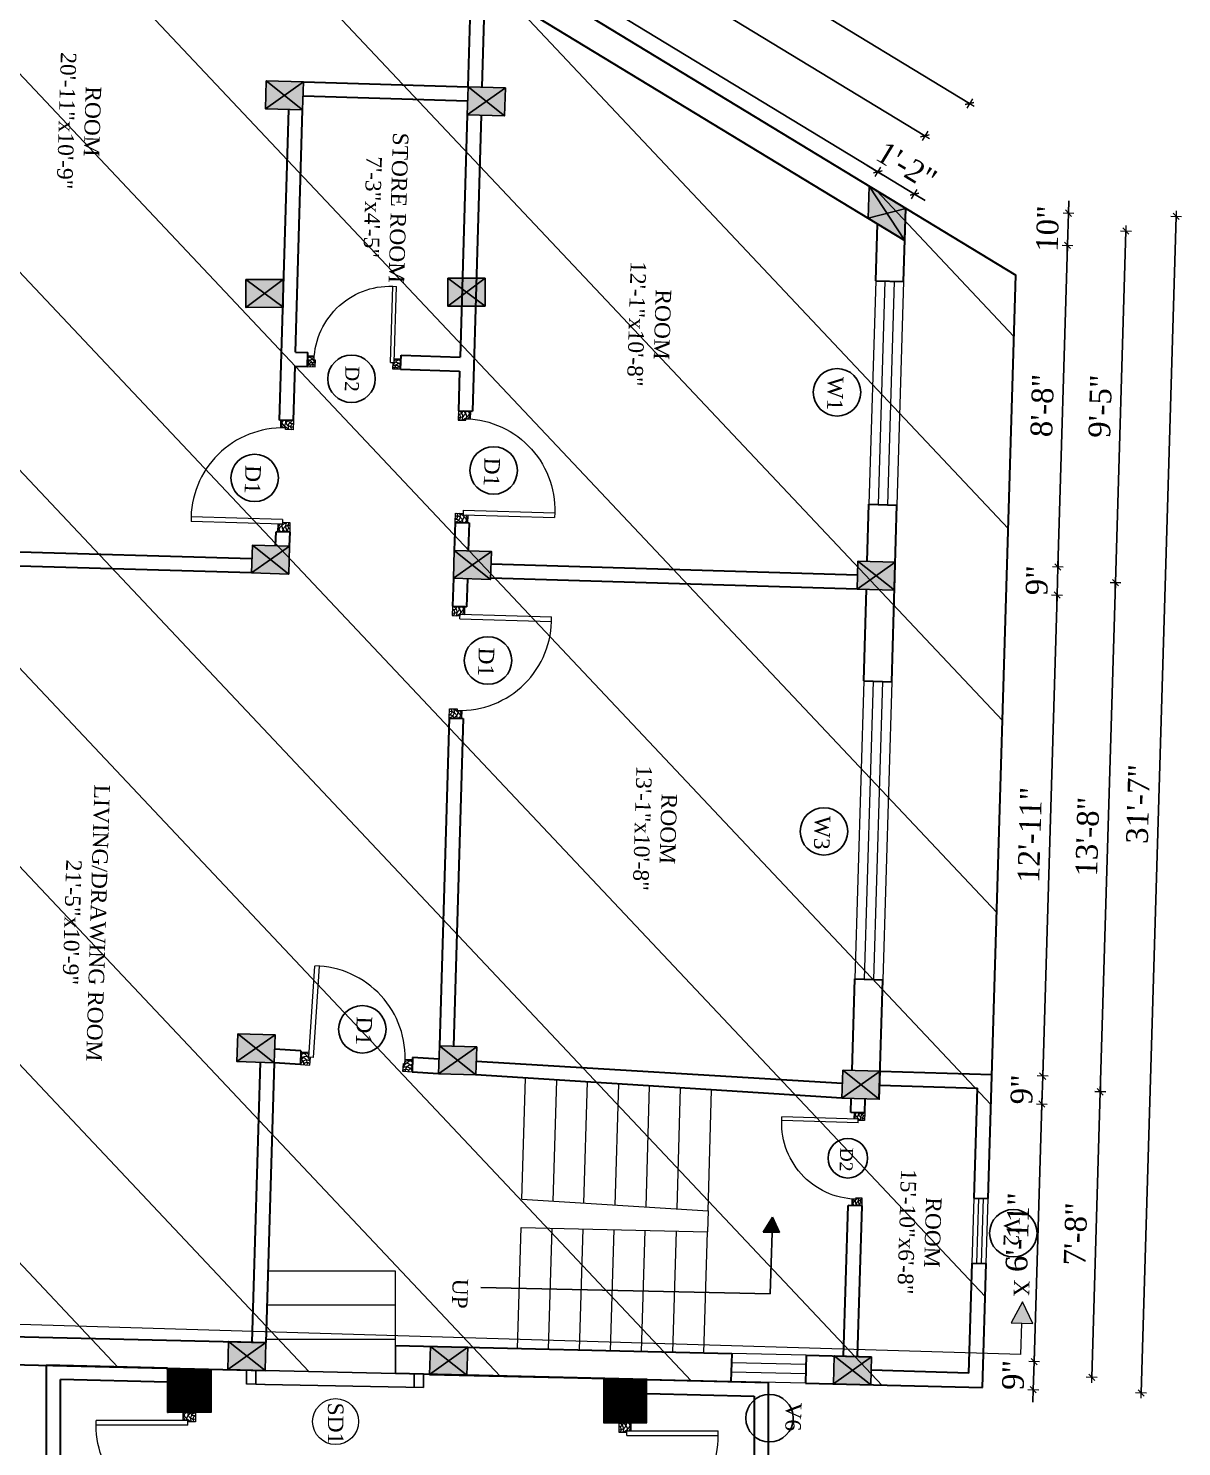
# Model space of a CAD drawing. Header units: inches. Extents: x 4069 to 291496, y -47643 to 12535.
# Drawn here: x 135835.9 to 136207.1, y -22021.1 to -21564.4 of the extents above; entities that cross this region are included whole.
import ezdxf

# ---------------------------------------------------------------- set-up
doc = ezdxf.new("R2010")
doc.units = ezdxf.units.IN
doc.header["$LTSCALE"] = 5
doc.header["$MEASUREMENT"] = 0
for name, color, linetype, lineweight in [('A-WALL', 7, 'Continuous', 9), ('Dimension', 7, 'Continuous', 18), ('DOOR', 62, 'Continuous', 0), ('Dw', 2, 'Continuous', 18), ('tefriş', 30, 'Continuous', 9)]:
    doc.layers.add(name, color=color, linetype=linetype, lineweight=lineweight)
doc.layers.add('dim line', color=7, linetype='Continuous', lineweight=15, true_color=0xfab2b2)
doc.layers.add('TEXT', color=6, linetype='Continuous')
doc.layers.add('WALL', color=7, linetype='Continuous')
doc.styles.add('ordinary', font='times.ttf')
doc.dimstyles.new('Copy of 96', dxfattribs={"dimtxt": 7, "dimasz": 4, "dimexe": 0.5, "dimexo": 0.5, "dimgap": 3, "dimtad": 1, "dimdec": 1, "dimzin": 11, "dimdsep": 46, "dimlunit": 4, "dimtxsty": 'ordinary', "dimblk": 'OBLIQUE', "dimcen": 0.09, "dimse1": 1, "dimse2": 1, "dimclrt": 6, "dimazin": 0, "dimtfac": 1, "dimtdec": 1, "dimtix": 1, "dimtmove": 2, "dimatfit": 3, "dimldrblk": 'leader', "dimfxl": 0.5, "dimfxlon": 1, "dimtolj": 1, "dimtzin": 0, "dimarcsym": 0})

# ---------------------------------------------------------------- blocks, each defined once
blk = doc.blocks.new('C1a')
at = {"color": 1, "ltscale": 5}
for p, q in [((18657.75, 4625.76), (18648.75, 4625.76)), ((18648.75, 4625.76), (18648.82, 4613.76)), ((18657.82, 4613.76), (18657.75, 4625.76)), ((18648.82, 4613.76), (18657.82, 4613.76))]:
    blk.add_line(p, q, dxfattribs=at)
blk = doc.blocks.new('c2a')
at = {"color": 1, "ltscale": 5}
for p, q in [((18091.63, 4625.76), (18084.82, 4613.76)), ((18101.98, 4625.76), (18091.63, 4625.76)), ((18095.17, 4613.76), (18101.98, 4625.76)), ((18084.82, 4613.76), (18095.17, 4613.76))]:
    blk.add_line(p, q, dxfattribs=at)
blk = doc.blocks.new('A$C27B36B59')
at = {"layer": 'DOOR'}
for p, q in [((0, 4), (0, 0)), ((2.5, 4), (0, 4)), ((0, 0), (3, 0)), ((2.5, 2.5), (2.5, 4)), ((3, 2.5), (2.5, 2.5)), ((3, 0), (3, 2.5))]:
    blk.add_line(p, q, dxfattribs=at)
for centre, radius, start, end in [((-1.4, -0.54), 4.75, 22.1411, 72.838), ((1.34, 2.09), 1.64, 45.138, 144.8948), ((2.21, 0.3), 2.49, 83.3149, 152.658), ((0.13, 0.37), 2.05, 349.4875, 93.6805), ((1.96, -0.47), 2.01, 58.7447, 166.495), ((-0.06, 0.32), 1.13, 343.542, 86.947), ((2.08, -0.4), 1.17, 38.2816, 160.1519)]:
    blk.add_arc(centre, radius, start, end, dxfattribs=at)
blk = doc.blocks.new('D2')
at = {"layer": 'DOOR'}
for p, q in [((74473.95, 24047.59), (74473.95, 24018.09)), ((74473.95, 24047.59), (74475.45, 24047.59)), ((74475.45, 24047.59), (74475.45, 24018.13))]:
    blk.add_line(p, q, dxfattribs=at)
blk.add_arc((74473.95, 24047.59), 29.5, 180, 272.9146, dxfattribs=at)
at = {"layer": 'DOOR', "xscale": -1, "rotation": 180}
blk.add_blockref('A$C27B36B59', (74441.95, 24050.09), dxfattribs=at)
at = {"layer": 'DOOR', "rotation": 180}
blk.add_blockref('A$C27B36B59', (74477.95, 24050.09), dxfattribs=at)
blk = doc.blocks.new('x-x')
at = {"ltscale": 5}
for points in [[(11364.03, -701.52), (11364.03, -694.51), (11357.15, -698.09)], [(11364.03, -1135.52), (11364.03, -1128.51), (11357.15, -1132.09)]]:
    blk.add_hatch(color=256, dxfattribs=at).paths.add_polyline_path(points)
for p, q in [((11364.03, -694.51), (11357.15, -698.09)), ((11357.15, -698.09), (11364.03, -701.52)), ((11364.03, -701.52), (11364.03, -694.51)), ((11374.13, -698.09), (11364.03, -698.09)), ((11374.13, -698.09), (11374.13, -1132.09)), ((11364.03, -1128.51), (11357.15, -1132.09)), ((11357.15, -1132.09), (11364.03, -1135.52)), ((11364.03, -1135.52), (11364.03, -1128.51)), ((11374.13, -1132.09), (11364.03, -1132.09))]:
    blk.add_line(p, q, dxfattribs=at)
at = {"layer": 'A-WALL', "color": 1, "ltscale": 5}
blk.add_line((11374.13, -1120.09), (11374.13, -1132.09), dxfattribs=at)
at = {"layer": 'TEXT', "style": 'ordinary'}
for p in [(11350.08, -700.97), (11350.08, -1134.1)]:
    blk.add_text('X', height=5, dxfattribs=at).set_placement(p)
blk = doc.blocks.new('oblique')
at = {"color": 0, "lineweight": -2}
blk.add_line((0.25, 0.25), (-0.25, -0.25), dxfattribs=at)
at = {"layer": 'dim line', "lineweight": 9}
for p, q in [((-0.4375, 0), (0.4375, 0)), ((0, 0.4375), (0, -0.4375))]:
    blk.add_line(p, q, dxfattribs=at)
blk = doc.blocks.new('*D3788')
at = {"layer": 'A-WALL', "color": 0, "lineweight": -2, "ltscale": 50, "transparency": 16777216}
blk.add_line((135929.46, -21501.32), (136109.27, -21610.65), dxfattribs=at)
at = {"layer": 'Defpoints', "color": 0, "ltscale": 50, "transparency": 16777216}
for p in [(135926.68, -21505.89), (136109.27, -21610.65), (136106.5, -21615.21)]:
    blk.add_point(p, dxfattribs=at)
at = {"layer": 'A-WALL', "color": 0, "lineweight": -2, "ltscale": 50, "transparency": 16777216, "xscale": 4, "yscale": 4, "zscale": 4}
for p, rotation in [((135929.46, -21501.32), 148.7014709238489), ((136109.27, -21610.65), 328.7014709238489)]:
    blk.add_blockref('oblique', p, dxfattribs=dict(at, rotation=rotation))
at = {"layer": 'A-WALL', "color": 6, "ltscale": 50, "transparency": 16777216, "insert": (136022.78, -21550.37), "char_height": 7, "attachment_point": 5, "rotation": 328.7015, "style": 'ordinary'}
blk.add_mtext('\\A1;17\'-6"', dxfattribs=at)
blk = doc.blocks.new('_OBLIQUE')
at = {"color": 0, "linetype": 'ByBlock'}
blk.add_line((-0.5, -0.5), (0.5, 0.5), dxfattribs=at)
blk = doc.blocks.new('leader')
at = {"layer": 'Dimension'}
for p, q in [((0, -4.33), (0, 4.33)), ((-4.42, 0), (4.42, 0))]:
    blk.add_line(p, q, dxfattribs=at)
blk = doc.blocks.new('*D3789')
at = {"layer": 'A-WALL', "color": 0, "lineweight": -2, "ltscale": 50, "transparency": 16777216}
for p, q in [((136109.27, -21610.65), (136105.86, -21608.57)), ((136109.27, -21610.65), (136121.06, -21617.82)), ((136121.06, -21617.82), (136124.48, -21619.89))]:
    blk.add_line(p, q, dxfattribs=at)
at = {"layer": 'Defpoints', "color": 0, "ltscale": 50, "transparency": 16777216}
for p in [(136106.5, -21615.21), (136121.06, -21617.82), (136118.29, -21622.38)]:
    blk.add_point(p, dxfattribs=at)
at = {"layer": 'A-WALL', "color": 0, "lineweight": -2, "ltscale": 50, "transparency": 16777216, "xscale": 4, "yscale": 4, "zscale": 4}
for p, rotation in [((136109.27, -21610.65), 328.7014709238489), ((136121.06, -21617.82), 148.7014709238489)]:
    blk.add_blockref('oblique', p, dxfattribs=dict(at, rotation=rotation))
at = {"layer": 'A-WALL', "color": 6, "ltscale": 50, "transparency": 16777216, "insert": (136118.55, -21608.68), "char_height": 7, "attachment_point": 5, "rotation": 328.7015, "style": 'ordinary'}
blk.add_mtext('\\A1;1\'-2"', dxfattribs=at)
blk = doc.blocks.new('*D3790')
at = {"layer": 'A-WALL', "color": 0, "lineweight": -2, "ltscale": 50, "transparency": 16777216}
blk.add_line((136124.42, -21599.01), (135932.81, -21482.52), dxfattribs=at)
at = {"layer": 'Defpoints', "color": 0, "ltscale": 50, "transparency": 16777216}
for p in [(135932.81, -21482.52), (135920.78, -21502.3), (136112.39, -21618.8)]:
    blk.add_point(p, dxfattribs=at)
at = {"layer": 'A-WALL', "color": 0, "lineweight": -2, "ltscale": 50, "transparency": 16777216, "xscale": 4, "yscale": 4, "zscale": 4}
for p, rotation in [((135932.81, -21482.52), 148.7014709222173), ((136124.42, -21599.01), 328.7014709222173)]:
    blk.add_blockref('oblique', p, dxfattribs=dict(at, rotation=rotation))
at = {"layer": 'A-WALL', "color": 6, "ltscale": 50, "transparency": 16777216, "insert": (136032.02, -21535.16), "char_height": 7, "attachment_point": 5, "rotation": 328.7015, "style": 'ordinary'}
blk.add_mtext('\\A1;18\'-8"', dxfattribs=at)
blk = doc.blocks.new('*D3792')
at = {"layer": 'A-WALL', "color": 0, "lineweight": -2, "ltscale": 50, "transparency": 16777216}
blk.add_line((135806.7, -21386.68), (136138.82, -21588.6), dxfattribs=at)
at = {"layer": 'Defpoints', "color": 0, "ltscale": 50, "transparency": 16777216}
for p in [(135786.17, -21420.46), (136138.82, -21588.6), (136118.29, -21622.38)]:
    blk.add_point(p, dxfattribs=at)
at = {"layer": 'A-WALL', "color": 0, "lineweight": -2, "ltscale": 50, "transparency": 16777216, "xscale": 4, "yscale": 4, "zscale": 4}
for p, rotation in [((135806.7, -21386.68), 148.7014709222228), ((136138.82, -21588.6), 328.7014709222228)]:
    blk.add_blockref('oblique', p, dxfattribs=dict(at, rotation=rotation))
at = {"layer": 'A-WALL', "color": 6, "ltscale": 50, "transparency": 16777216, "insert": (135976.17, -21482.04), "char_height": 7, "attachment_point": 5, "rotation": 328.7015, "style": 'ordinary'}
blk.add_mtext('\\A1;32\'-5"', dxfattribs=at)
blk = doc.blocks.new('*D3793')
at = {"layer": 'A-WALL', "color": 0, "lineweight": -2, "ltscale": 50, "transparency": 16777216}
for p, q in [((136170.64, -21623.94), (136170.76, -21619.94)), ((136170.64, -21623.94), (136170.33, -21634.29)), ((136170.33, -21634.29), (136170.21, -21638.29))]:
    blk.add_line(p, q, dxfattribs=at)
at = {"layer": 'Defpoints', "color": 0, "ltscale": 50, "transparency": 16777216}
for p in [(136118.29, -21622.38), (136117.98, -21632.73), (136170.33, -21634.29)]:
    blk.add_point(p, dxfattribs=at)
at = {"layer": 'A-WALL', "color": 0, "lineweight": -2, "ltscale": 50, "transparency": 16777216, "xscale": 4, "yscale": 4, "zscale": 4}
for p, rotation in [((136170.64, -21623.94), 268.2899854278434), ((136170.33, -21634.29), 88.2899854278434)]:
    blk.add_blockref('oblique', p, dxfattribs=dict(at, rotation=rotation))
at = {"layer": 'A-WALL', "color": 6, "ltscale": 50, "transparency": 16777216, "insert": (136163.93, -21628.92), "char_height": 7, "attachment_point": 5, "rotation": 88.29, "style": 'ordinary'}
blk.add_mtext('\\A1;10"', dxfattribs=at)
blk = doc.blocks.new('*D3794')
at = {"layer": 'A-WALL', "color": 0, "lineweight": -2, "ltscale": 50, "transparency": 16777216}
blk.add_line((136170.33, -21634.29), (136167.24, -21737.89), dxfattribs=at)
at = {"layer": 'Defpoints', "color": 0, "ltscale": 50, "transparency": 16777216}
for p in [(136117.98, -21632.73), (136114.89, -21736.33), (136167.24, -21737.89)]:
    blk.add_point(p, dxfattribs=at)
at = {"layer": 'A-WALL', "color": 0, "lineweight": -2, "ltscale": 50, "transparency": 16777216, "xscale": 4, "yscale": 4, "zscale": 4}
for p, rotation in [((136170.33, -21634.29), 88.28998542889805), ((136167.24, -21737.89), 268.289985428898)]:
    blk.add_blockref('oblique', p, dxfattribs=dict(at, rotation=rotation))
at = {"layer": 'A-WALL', "color": 6, "ltscale": 50, "transparency": 16777216, "insert": (136162.23, -21685.89), "char_height": 7, "attachment_point": 5, "rotation": 88.29, "style": 'ordinary'}
blk.add_mtext('\\A1;8\'-8"', dxfattribs=at)
blk = doc.blocks.new('*D3795')
at = {"layer": 'A-WALL', "color": 0, "lineweight": -2, "ltscale": 50, "transparency": 16777216}
for p, q in [((136167.24, -21737.89), (136167.36, -21733.89)), ((136167.24, -21737.89), (136166.97, -21746.89)), ((136166.97, -21746.89), (136166.85, -21750.89))]:
    blk.add_line(p, q, dxfattribs=at)
at = {"layer": 'Defpoints', "color": 0, "ltscale": 50, "transparency": 16777216}
for p in [(136114.89, -21736.33), (136114.62, -21745.33), (136166.97, -21746.89)]:
    blk.add_point(p, dxfattribs=at)
at = {"layer": 'A-WALL', "color": 0, "lineweight": -2, "ltscale": 50, "transparency": 16777216, "xscale": 4, "yscale": 4, "zscale": 4}
for p, rotation in [((136167.24, -21737.89), 268.289985428898), ((136166.97, -21746.89), 88.28998542889802)]:
    blk.add_blockref('oblique', p, dxfattribs=dict(at, rotation=rotation))
at = {"layer": 'A-WALL', "color": 6, "ltscale": 50, "transparency": 16777216, "insert": (136160.53, -21742.19), "char_height": 7, "attachment_point": 5, "rotation": 88.29, "style": 'ordinary'}
blk.add_mtext('\\A1;9"', dxfattribs=at)
blk = doc.blocks.new('*D3796')
at = {"layer": 'A-WALL', "color": 0, "lineweight": -2, "ltscale": 50, "transparency": 16777216}
blk.add_line((136166.97, -21746.89), (136162.34, -21901.82), dxfattribs=at)
at = {"layer": 'Defpoints', "color": 0, "ltscale": 50, "transparency": 16777216}
for p in [(136114.62, -21745.33), (136109.99, -21900.26), (136162.34, -21901.82)]:
    blk.add_point(p, dxfattribs=at)
at = {"layer": 'A-WALL', "color": 0, "lineweight": -2, "ltscale": 50, "transparency": 16777216, "xscale": 4, "yscale": 4, "zscale": 4}
for p, rotation in [((136166.97, -21746.89), 88.28998542889805), ((136162.34, -21901.82), 268.289985428898)]:
    blk.add_blockref('oblique', p, dxfattribs=dict(at, rotation=rotation))
at = {"layer": 'A-WALL', "color": 6, "ltscale": 50, "transparency": 16777216, "insert": (136158.16, -21824.16), "char_height": 7, "attachment_point": 5, "rotation": 88.29, "style": 'ordinary'}
blk.add_mtext('\\A1;12\'-11"', dxfattribs=at)
blk = doc.blocks.new('*D3797')
at = {"layer": 'A-WALL', "color": 0, "lineweight": -2, "ltscale": 50, "transparency": 16777216}
for p, q in [((136162.34, -21901.82), (136162.46, -21897.82)), ((136162.34, -21901.82), (136162.07, -21910.81)), ((136162.07, -21910.81), (136161.95, -21914.81))]:
    blk.add_line(p, q, dxfattribs=at)
at = {"layer": 'Defpoints', "color": 0, "ltscale": 50, "transparency": 16777216}
for p in [(136109.99, -21900.26), (136109.72, -21909.25), (136162.07, -21910.81)]:
    blk.add_point(p, dxfattribs=at)
at = {"layer": 'A-WALL', "color": 0, "lineweight": -2, "ltscale": 50, "transparency": 16777216, "xscale": 4, "yscale": 4, "zscale": 4}
for p, rotation in [((136162.34, -21901.82), 268.289985428898), ((136162.07, -21910.81), 88.28998542889802)]:
    blk.add_blockref('oblique', p, dxfattribs=dict(at, rotation=rotation))
at = {"layer": 'A-WALL', "color": 6, "ltscale": 50, "transparency": 16777216, "insert": (136155.64, -21906.12), "char_height": 7, "attachment_point": 5, "rotation": 88.29, "style": 'ordinary'}
blk.add_mtext('\\A1;9"', dxfattribs=at)
blk = doc.blocks.new('*D3798')
at = {"layer": 'A-WALL', "color": 0, "lineweight": -2, "ltscale": 50, "transparency": 16777216}
blk.add_line((136162.07, -21910.81), (136159.6, -21993.78), dxfattribs=at)
at = {"layer": 'Defpoints', "color": 0, "ltscale": 50, "transparency": 16777216}
for p in [(136109.72, -21909.25), (136107.25, -21992.22), (136159.6, -21993.78)]:
    blk.add_point(p, dxfattribs=at)
at = {"layer": 'A-WALL', "color": 0, "lineweight": -2, "ltscale": 50, "transparency": 16777216, "xscale": 4, "yscale": 4, "zscale": 4}
for p, rotation in [((136162.07, -21910.81), 88.28998542889805), ((136159.6, -21993.78), 268.289985428898)]:
    blk.add_blockref('oblique', p, dxfattribs=dict(at, rotation=rotation))
at = {"layer": 'A-WALL', "color": 6, "ltscale": 50, "transparency": 16777216, "insert": (136154.28, -21952.1), "char_height": 7, "attachment_point": 5, "rotation": 88.29, "style": 'ordinary'}
blk.add_mtext('\\A1;6\'-11"', dxfattribs=at)
blk = doc.blocks.new('*D3799')
at = {"layer": 'A-WALL', "color": 0, "lineweight": -2, "ltscale": 50, "transparency": 16777216}
for p, q in [((136159.6, -21993.78), (136159.72, -21989.78)), ((136159.6, -21993.78), (136159.33, -22002.77)), ((136159.33, -22002.77), (136159.21, -22006.77))]:
    blk.add_line(p, q, dxfattribs=at)
at = {"layer": 'Defpoints', "color": 0, "ltscale": 50, "transparency": 16777216}
for p in [(136107.25, -21992.22), (136106.98, -22001.21), (136159.33, -22002.77)]:
    blk.add_point(p, dxfattribs=at)
at = {"layer": 'A-WALL', "color": 0, "lineweight": -2, "ltscale": 50, "transparency": 16777216, "xscale": 4, "yscale": 4, "zscale": 4}
for p, rotation in [((136159.6, -21993.78), 268.289985428898), ((136159.33, -22002.77), 88.28998542889802)]:
    blk.add_blockref('oblique', p, dxfattribs=dict(at, rotation=rotation))
at = {"layer": 'A-WALL', "color": 6, "ltscale": 50, "transparency": 16777216, "insert": (136152.9, -21998.08), "char_height": 7, "attachment_point": 5, "rotation": 88.29, "style": 'ordinary'}
blk.add_mtext('\\A1;9"', dxfattribs=at)
blk = doc.blocks.new('*D3800')
at = {"layer": 'A-WALL', "color": 0, "lineweight": -2, "ltscale": 50, "transparency": 16777216}
blk.add_line((136178.13, -21998.83), (136180.88, -21906.87), dxfattribs=at)
at = {"layer": 'Defpoints', "color": 0, "ltscale": 50, "transparency": 16777216}
for p in [(136109.86, -21904.75), (136180.88, -21906.87), (136107.11, -21996.71)]:
    blk.add_point(p, dxfattribs=at)
at = {"layer": 'A-WALL', "color": 0, "lineweight": -2, "ltscale": 50, "transparency": 16777216, "xscale": 4, "yscale": 4, "zscale": 4}
for p, rotation in [((136180.88, -21906.87), 88.28998542795541), ((136178.13, -21998.83), 268.2899854279554)]:
    blk.add_blockref('oblique', p, dxfattribs=dict(at, rotation=rotation))
at = {"layer": 'A-WALL', "color": 6, "ltscale": 50, "transparency": 16777216, "insert": (136172.94, -21952.66), "char_height": 7, "attachment_point": 5, "rotation": 88.29, "style": 'ordinary'}
blk.add_mtext('\\A1;7\'-8"', dxfattribs=at)
blk = doc.blocks.new('*D3801')
at = {"layer": 'A-WALL', "color": 0, "lineweight": -2, "ltscale": 50, "transparency": 16777216}
blk.add_line((136180.88, -21906.87), (136185.77, -21742.95), dxfattribs=at)
at = {"layer": 'Defpoints', "color": 0, "ltscale": 50, "transparency": 16777216}
for p in [(136114.75, -21740.83), (136185.77, -21742.95), (136109.86, -21904.75)]:
    blk.add_point(p, dxfattribs=at)
at = {"layer": 'A-WALL', "color": 0, "lineweight": -2, "ltscale": 50, "transparency": 16777216, "xscale": 4, "yscale": 4, "zscale": 4}
for p, rotation in [((136185.77, -21742.95), 88.28998542889788), ((136180.88, -21906.87), 268.2899854288979)]:
    blk.add_blockref('oblique', p, dxfattribs=dict(at, rotation=rotation))
at = {"layer": 'A-WALL', "color": 6, "ltscale": 50, "transparency": 16777216, "insert": (136176.77, -21824.72), "char_height": 7, "attachment_point": 5, "rotation": 88.29, "style": 'ordinary'}
blk.add_mtext('\\A1;13\'-8"', dxfattribs=at)
blk = doc.blocks.new('*D3802')
at = {"layer": 'A-WALL', "color": 0, "lineweight": -2, "ltscale": 50, "transparency": 16777216}
blk.add_line((136185.77, -21742.95), (136189.15, -21629.67), dxfattribs=at)
at = {"layer": 'Defpoints', "color": 0, "ltscale": 50, "transparency": 16777216}
for p in [(136118.13, -21627.55), (136189.15, -21629.67), (136114.75, -21740.83)]:
    blk.add_point(p, dxfattribs=at)
at = {"layer": 'A-WALL', "color": 0, "lineweight": -2, "ltscale": 50, "transparency": 16777216, "xscale": 4, "yscale": 4, "zscale": 4}
for p, rotation in [((136189.15, -21629.67), 88.28998542889788), ((136185.77, -21742.95), 268.2899854288979)]:
    blk.add_blockref('oblique', p, dxfattribs=dict(at, rotation=rotation))
at = {"layer": 'A-WALL', "color": 6, "ltscale": 50, "transparency": 16777216, "insert": (136180.89, -21686.11), "char_height": 7, "attachment_point": 5, "rotation": 88.29, "style": 'ordinary'}
blk.add_mtext('\\A1;9\'-5"', dxfattribs=at)
blk = doc.blocks.new('*D3803')
at = {"layer": 'A-WALL', "color": 0, "lineweight": -2, "ltscale": 50, "transparency": 16777216}
blk.add_line((136205.32, -21624.98), (136194.01, -22003.81), dxfattribs=at)
at = {"layer": 'Defpoints', "color": 0, "ltscale": 50, "transparency": 16777216}
for p in [(136118.29, -21622.38), (136106.98, -22001.21), (136194.01, -22003.81)]:
    blk.add_point(p, dxfattribs=at)
at = {"layer": 'A-WALL', "color": 0, "lineweight": -2, "ltscale": 50, "transparency": 16777216, "xscale": 4, "yscale": 4, "zscale": 4}
for p, rotation in [((136205.32, -21624.98), 88.28998542889791), ((136194.01, -22003.81), 268.2899854288979)]:
    blk.add_blockref('oblique', p, dxfattribs=dict(at, rotation=rotation))
at = {"layer": 'A-WALL', "color": 6, "ltscale": 50, "transparency": 16777216, "insert": (136193.09, -21814.2), "char_height": 7, "attachment_point": 5, "rotation": 88.29, "style": 'ordinary'}
blk.add_mtext('\\A1;31\'-7"', dxfattribs=at)

msp = doc.modelspace()

# ---------------------------------------------------------------- hatches: boundary and pattern name
at = {"layer": 'A-WALL', "ltscale": 5}
h = msp.add_hatch(dxfattribs=at)
h.set_pattern_fill('ANSI31', color=256, angle=270)
h.set_pattern_definition([(315, (134390.9387, 2535.51974), (0.08838834765, 0.08838834765), [])])
h.paths.add_polyline_path([(135894.65985, -21996.17939), (135880.65985, -21996.17939), (135880.65985, -22010.17939), (135894.65985, -22010.17939)])
h = msp.add_hatch(dxfattribs=at)
h.set_pattern_fill('ANSI31', color=256, angle=270)
h.set_pattern_definition([(315, (134382.22104, 2422.57403), (0.08838834765, 0.08838834765), [])])
h.paths.add_polyline_path([(136020.94218, -21999.50399), (136020.94218, -22013.50399), (136034.94218, -22013.50399), (136034.94218, -21999.50399)])
at = {"layer": 'WALL', "linetype": 'ByBlock', "ltscale": 5, "true_color": 0xf8991e}
h = msp.add_hatch(dxfattribs=at)
h.set_pattern_fill('ANSI31', color=30, scale=350, angle=268.2899854)
h.set_pattern_definition([(313.29, (139254.82, -15066.644), (31.8453, 29.99899), [])])
h.paths.add_polyline_path([(135750.79294, -21398.95166), (136153.66326, -21643.88649), (136142.96683, -22002.17484), (135733.07748, -21992.35)])
h = msp.add_hatch(color=30, dxfattribs=at)
h.dxf.hatch_style = 1
h.paths.add_polyline_path([(135918.28659, -21585.97433), (135912.42355, -21581.29729), (135912.15498, -21590.29328)])
h.paths.add_polyline_path([(135912.15498, -21590.29328), (135924.14964, -21590.65137), (135918.28659, -21585.97433)])
h.paths.add_polyline_path([(135918.28659, -21585.97433), (135924.14964, -21590.65137), (135924.41821, -21581.65538)])
h.paths.add_polyline_path([(135924.41821, -21581.65538), (135912.42355, -21581.29729), (135918.28659, -21585.97433)])
h = msp.add_hatch(color=30, dxfattribs=at)
h.dxf.hatch_style = 1
h.paths.add_polyline_path([(135983.25765, -21587.91399), (135977.3946, -21583.23695), (135977.12603, -21592.23294)])
h.paths.add_polyline_path([(135977.12603, -21592.23294), (135989.12069, -21592.59104), (135983.25765, -21587.91399)])
h.paths.add_polyline_path([(135983.25765, -21587.91399), (135989.12069, -21592.59104), (135989.38926, -21583.59504)])
h.paths.add_polyline_path([(135989.38926, -21583.59504), (135977.3946, -21583.23695), (135983.25765, -21587.91399)])
h = msp.add_hatch(color=30, dxfattribs=at)
h.dxf.hatch_style = 1
h.paths.add_polyline_path([(136112.2392, -21623.96813), (136106.18911, -21625.55624), (136117.98044, -21632.72506)])
h.paths.add_polyline_path([(136112.2392, -21623.96813), (136117.98044, -21632.72506), (136118.28928, -21622.38001)])
h.paths.add_polyline_path([(136118.28928, -21622.38001), (136106.49796, -21615.21119), (136112.2392, -21623.96813)])
h.paths.add_polyline_path([(136112.2392, -21623.96813), (136106.49796, -21615.21119), (136106.18911, -21625.55624)])
h = msp.add_hatch(color=30, dxfattribs=at)
h.dxf.hatch_style = 1
h.paths.add_polyline_path([(135905.88767, -21654.31676), (135911.88767, -21649.77978), (135905.88767, -21645.31659)])
h.paths.add_polyline_path([(135905.88767, -21654.31676), (135917.88767, -21654.24296), (135911.88767, -21649.77978)])
h.paths.add_polyline_path([(135917.88767, -21654.24296), (135917.88767, -21645.24279), (135911.88767, -21649.77978)])
h.paths.add_polyline_path([(135911.88767, -21649.77978), (135917.88767, -21645.24279), (135905.88767, -21645.31659)])
h = msp.add_hatch(color=30, dxfattribs=at)
h.dxf.hatch_style = 1
h.paths.add_polyline_path([(135970.88767, -21653.91698), (135976.88767, -21649.37999), (135970.88767, -21644.91681)])
h.paths.add_polyline_path([(135970.88767, -21653.91698), (135982.88767, -21653.84317), (135976.88767, -21649.37999)])
h.paths.add_polyline_path([(135982.88767, -21653.84317), (135982.88767, -21644.843), (135976.88767, -21649.37999)])
h.paths.add_polyline_path([(135976.88767, -21649.37999), (135982.88767, -21644.843), (135970.88767, -21644.91681)])
h = msp.add_hatch(color=30, dxfattribs=at)
h.dxf.hatch_style = 1
h.paths.add_polyline_path([(135913.82339, -21735.47418), (135907.96034, -21730.79714), (135907.69178, -21739.79313)])
h.paths.add_polyline_path([(135907.69178, -21739.79313), (135919.68643, -21740.15122), (135913.82339, -21735.47418)])
h.paths.add_polyline_path([(135913.82339, -21735.47418), (135919.68643, -21740.15122), (135919.955, -21731.15523)])
h.paths.add_polyline_path([(135919.955, -21731.15523), (135907.96034, -21730.79714), (135913.82339, -21735.47418)])
h = msp.add_hatch(color=30, dxfattribs=at)
h.dxf.hatch_style = 1
h.paths.add_polyline_path([(135978.80086, -21737.19883), (135972.93782, -21732.52178), (135972.66925, -21741.51778)])
h.paths.add_polyline_path([(135972.66925, -21741.51778), (135984.6639, -21741.87587), (135978.80086, -21737.19883)])
h.paths.add_polyline_path([(135978.80086, -21737.19883), (135984.6639, -21741.87587), (135984.93247, -21732.87988)])
h.paths.add_polyline_path([(135984.93247, -21732.87988), (135972.93782, -21732.52178), (135978.80086, -21737.19883)])
h = msp.add_hatch(color=30, dxfattribs=at)
h.dxf.hatch_style = 1
h.paths.add_polyline_path([(136108.7558, -21740.64811), (136102.89276, -21735.97107), (136102.62419, -21744.96706)])
h.paths.add_polyline_path([(136102.62419, -21744.96706), (136114.61885, -21745.32515), (136108.7558, -21740.64811)])
h.paths.add_polyline_path([(136108.7558, -21740.64811), (136114.61885, -21745.32515), (136114.88742, -21736.32916)])
h.paths.add_polyline_path([(136114.88742, -21736.32916), (136102.89276, -21735.97107), (136108.7558, -21740.64811)])
h = msp.add_hatch(color=30, dxfattribs=at)
h.dxf.hatch_style = 1
h.paths.add_polyline_path([(135909.12582, -21892.82432), (135903.26277, -21888.14728), (135902.99421, -21897.14327)])
h.paths.add_polyline_path([(135902.99421, -21897.14327), (135914.98886, -21897.50136), (135909.12582, -21892.82432)])
h.paths.add_polyline_path([(135909.12582, -21892.82432), (135914.98886, -21897.50136), (135915.25743, -21888.50537)])
h.paths.add_polyline_path([(135915.25743, -21888.50537), (135903.26277, -21888.14728), (135909.12582, -21892.82432)])
h = msp.add_hatch(color=30, dxfattribs=at)
h.dxf.hatch_style = 1
h.paths.add_polyline_path([(135974.03784, -21896.74124), (135968.1748, -21892.0642), (135967.90623, -21901.06019)])
h.paths.add_polyline_path([(135967.90623, -21901.06019), (135979.90088, -21901.41828), (135974.03784, -21896.74124)])
h.paths.add_polyline_path([(135974.03784, -21896.74124), (135979.90088, -21901.41828), (135980.16945, -21892.42229)])
h.paths.add_polyline_path([(135980.16945, -21892.42229), (135968.1748, -21892.0642), (135974.03784, -21896.74124)])
h = msp.add_hatch(color=30, dxfattribs=at)
h.dxf.hatch_style = 1
h.paths.add_polyline_path([(136103.86189, -21904.57507), (136097.99884, -21899.89803), (136097.73028, -21908.89402)])
h.paths.add_polyline_path([(136097.73028, -21908.89402), (136109.72493, -21909.25212), (136103.86189, -21904.57507)])
h.paths.add_polyline_path([(136103.86189, -21904.57507), (136109.72493, -21909.25212), (136109.9935, -21900.25612)])
h.paths.add_polyline_path([(136109.9935, -21900.25612), (136097.99884, -21899.89803), (136103.86189, -21904.57507)])
at = {"layer": 'WALL', "linetype": 'ByBlock', "ltscale": 5}
msp.add_hatch(color=2, dxfattribs=at).paths.add_polyline_path([(136075.40989, -21947.27782), (136077.66635, -21952.2085), (136072.42044, -21952.05189)])
at = {"layer": 'WALL', "linetype": 'ByBlock', "ltscale": 5, "true_color": 0xf8991e}
h = msp.add_hatch(color=30, dxfattribs=at)
h.dxf.hatch_style = 1
h.paths.add_polyline_path([(135900.03375, -21996.30675), (135906.16647, -21991.95083), (135900.30233, -21987.31059)])
h.paths.add_polyline_path([(135900.03375, -21996.30675), (135912.03061, -21996.59107), (135906.16647, -21991.95083)])
h.paths.add_polyline_path([(135912.03061, -21996.59107), (135912.29919, -21987.59491), (135906.16647, -21991.95083)])
h.paths.add_polyline_path([(135906.16647, -21991.95083), (135912.29919, -21987.59491), (135900.30233, -21987.31059)])
h = msp.add_hatch(color=30, dxfattribs=at)
h.dxf.hatch_style = 1
h.paths.add_polyline_path([(135965.01674, -21997.8468), (135971.14945, -21993.49088), (135965.28531, -21988.85064)])
h.paths.add_polyline_path([(135965.01674, -21997.8468), (135977.0136, -21998.13112), (135971.14945, -21993.49088)])
h.paths.add_polyline_path([(135977.0136, -21998.13112), (135977.28217, -21989.13496), (135971.14945, -21993.49088)])
h.paths.add_polyline_path([(135971.14945, -21993.49088), (135977.28217, -21989.13496), (135965.28531, -21988.85064)])
h = msp.add_hatch(color=30, dxfattribs=at)
h.dxf.hatch_style = 1
h.paths.add_polyline_path([(136094.9827, -22000.92691), (136101.11542, -21996.57099), (136095.25128, -21991.93075)])
h.paths.add_polyline_path([(136094.9827, -22000.92691), (136106.97956, -22001.21123), (136101.11542, -21996.57099)])
h.paths.add_polyline_path([(136106.97956, -22001.21123), (136107.24813, -21992.21507), (136101.11542, -21996.57099)])
h.paths.add_polyline_path([(136101.11542, -21996.57099), (136107.24813, -21992.21507), (136095.25128, -21991.93075)])

# ---------------------------------------------------------------- linework, layer by layer
at = {"color": 1, "ltscale": 5}
for p, q in [((135912.15498, -21590.29328), (135924.41821, -21581.65538)), ((135912.42355, -21581.29729), (135924.14964, -21590.65137)), ((135977.3946, -21583.23695), (135989.12069, -21592.59104)), ((135977.12603, -21592.23294), (135989.38926, -21583.59504)), ((136106.49796, -21615.21119), (136117.98044, -21632.72506)), ((136118.28928, -21622.38001), (136106.18911, -21625.55624)), ((135905.88767, -21654.31676), (135917.88767, -21645.24279)), ((135917.88767, -21654.24296), (135905.88767, -21645.31659)), ((135970.88767, -21653.91698), (135982.88767, -21644.843)), ((135970.88767, -21644.91681), (135982.88767, -21653.84317)), ((135907.69178, -21739.79313), (135919.955, -21731.15523)), ((135907.96034, -21730.79714), (135919.68643, -21740.15122)), ((135972.66925, -21741.51778), (135984.93247, -21732.87988)), ((135972.93782, -21732.52178), (135984.6639, -21741.87587)), ((136102.62419, -21744.96706), (136114.88742, -21736.32916)), ((136102.89276, -21735.97107), (136114.61885, -21745.32515)), ((135902.99421, -21897.14327), (135915.25743, -21888.50537)), ((135903.26277, -21888.14728), (135914.98886, -21897.50136)), ((135967.90623, -21901.06019), (135980.16945, -21892.42229)), ((135968.1748, -21892.0642), (135979.90088, -21901.41828)), ((136097.73028, -21908.89402), (136109.9935, -21900.25612)), ((136097.99884, -21899.89803), (136109.72493, -21909.25212)), ((136045.79553, -21905.93476), (136045.81675, -21905.60035)), ((135900.03375, -21996.30675), (135912.29919, -21987.59491)), ((135912.03061, -21996.59107), (135900.30233, -21987.31059)), ((135965.01674, -21997.8468), (135977.28217, -21989.13496)), ((135965.28531, -21988.85064), (135977.0136, -21998.13112)), ((136094.9827, -22000.92691), (136107.24813, -21992.21507)), ((136095.25128, -21991.93075), (136106.97956, -22001.21123))]:
    msp.add_line(p, q, dxfattribs=at)
at = {"layer": 'A-WALL', "lineweight": 30}
for p, q in [((135750.79294, -21398.95166), (136153.66326, -21643.88649)), ((135977.3946, -21583.23695), (135978.44974, -21547.89398)), ((135981.8926, -21583.37124), (135982.87149, -21550.58228)), ((135982.87149, -21550.58228), (136117.98044, -21632.72506)), ((135924.41821, -21581.65538), (135977.3946, -21583.23695)), ((135924.28392, -21586.15338), (135977.26032, -21587.73495)), ((135916.66556, -21690.53899), (135919.65164, -21590.51709)), ((135921.82006, -21668.68307), (135924.14964, -21590.65137)), ((135977.12603, -21592.23294), (135974.79646, -21670.26464)), ((135981.62403, -21592.36723), (135978.77866, -21687.67611)), ((136117.58445, -21645.98912), (136118.28928, -21622.38001)), ((136108.58846, -21645.72055), (136109.13694, -21627.34844)), ((136108.58846, -21645.72055), (136117.58445, -21645.98912)), ((136144.78713, -21941.20197), (136153.66326, -21643.88649)), ((135921.82006, -21668.68307), (135925.81828, -21668.80243)), ((135925.68399, -21673.30043), (135925.81828, -21668.80243)), ((135955.67063, -21674.19566), (135955.80492, -21669.69766)), ((135955.80492, -21669.69766), (135974.79646, -21670.26464)), ((135921.16356, -21690.67327), (135921.68578, -21673.18106)), ((135921.68578, -21673.18106), (135925.68399, -21673.30043)), ((135955.67063, -21674.19566), (135974.66217, -21674.76263)), ((135974.66217, -21674.76263), (135974.28066, -21687.54182)), ((135974.28066, -21687.54182), (135978.77866, -21687.67611)), ((135921.16356, -21690.67327), (135916.66556, -21690.53899)), ((136105.89142, -21736.06059), (136106.43991, -21717.68849)), ((136106.43991, -21717.68849), (136115.4359, -21717.95705)), ((136113.73854, -21774.81201), (136115.4359, -21717.95705)), ((135973.20638, -21723.52579), (135972.93782, -21732.52178)), ((135973.20638, -21723.52579), (135977.70438, -21723.66008)), ((135977.70438, -21723.66008), (135977.43581, -21732.65607)), ((135915.457, -21731.02095), (135915.59129, -21726.52295)), ((135920.08928, -21726.65724), (135915.59129, -21726.52295)), ((135919.955, -21731.15523), (135920.08928, -21726.65724)), ((135907.82606, -21735.29514), (135788.87906, -21731.74406)), ((135907.69178, -21739.79313), (135788.74477, -21736.24206)), ((136102.75848, -21740.46906), (135984.81103, -21736.94783)), ((135972.66925, -21741.51778), (135972.40068, -21750.51377)), ((135977.16724, -21741.65206), (135976.89868, -21750.64805)), ((136102.62419, -21744.96706), (135984.67674, -21741.44583)), ((136104.74255, -21774.54345), (136105.62286, -21745.05658)), ((135972.40068, -21750.51377), (135976.89868, -21750.64805)), ((136104.74255, -21774.54345), (136113.73854, -21774.81201)), ((135971.3264, -21786.49774), (135968.1748, -21892.0642)), ((135971.3264, -21786.49774), (135975.8244, -21786.63202)), ((135975.8244, -21786.63202), (135972.67279, -21892.19848)), ((136100.99751, -21899.98756), (136101.87782, -21870.50069)), ((136101.87782, -21870.50069), (136110.87381, -21870.76926)), ((136109.72493, -21909.25212), (136110.87381, -21870.76926)), ((135923.60619, -21893.6981), (135915.1177, -21893.18588)), ((135923.60619, -21893.6981), (135923.47561, -21898.07212)), ((135910.49087, -21897.36708), (135907.80119, -21987.46062)), ((135914.98886, -21897.50136), (135912.29919, -21987.59491)), ((135923.47561, -21898.07212), (135914.98886, -21897.50136)), ((135959.55747, -21895.86747), (135959.41948, -21900.48944)), ((135968.04596, -21896.37968), (135959.55747, -21895.86747)), ((136097.87001, -21904.21351), (135980.02972, -21897.1028)), ((135967.90623, -21901.06019), (135959.41948, -21900.48944)), ((136097.73028, -21908.89402), (135979.90088, -21901.41828)), ((136109.9935, -21900.25612), (136145.97747, -21901.3304)), ((136109.85922, -21904.75412), (136141.34519, -21905.69411)), ((136140.28914, -21941.06768), (136141.34519, -21905.69411)), ((136100.59466, -21913.48154), (136100.72894, -21908.98355)), ((136105.09265, -21913.61583), (136105.22694, -21909.11783)), ((136105.09265, -21913.61583), (136100.59466, -21913.48154)), ((136098.25049, -21992.00183), (136099.69946, -21943.46698)), ((136104.19746, -21943.60127), (136099.69946, -21943.46698)), ((136102.74849, -21992.13611), (136104.19746, -21943.60127)), ((136140.28914, -21941.06768), (136144.78713, -21941.20197)), ((136138.60642, -21997.4319), (136139.66248, -21962.05833)), ((136139.66248, -21962.05833), (136144.16047, -21962.19261)), ((136142.97014, -22002.06418), (136144.16047, -21962.19261)), ((135769.33662, -21984.20679), (135912.29919, -21987.59491)), ((135954.03061, -21988.58391), (136062.26082, -21991.1489)), ((135733.07748, -21992.35), (135912.03061, -21996.59107)), ((136062.26082, -21991.1489), (136061.99225, -22000.14506)), ((136086.25363, -21991.71751), (136085.98506, -22000.71367)), ((136086.25363, -21991.71751), (136107.24813, -21992.21507)), ((135841.65985, -22337.76526), (135841.65985, -21994.92333)), ((135880.65985, -21995.8476), (135841.65985, -21994.92333)), ((136034.94218, -21999.50399), (135954.03061, -21997.58644)), ((135965.01674, -21997.8468), (136008.00661, -21998.86564)), ((135977.0136, -21998.13112), (136061.99225, -22000.14506)), ((136138.60642, -21997.4319), (136107.12045, -21996.49191)), ((135846.15985, -22335.31533), (135846.15985, -21999.53124)), ((135880.65985, -22000.34886), (135846.15985, -21999.53124)), ((136034.94218, -21999.50399), (136073.94218, -22000.42827)), ((136073.94218, -22000.42827), (136073.94218, -22081.39025)), ((136085.98506, -22000.71367), (136142.97014, -22002.06418)), ((136034.94218, -22004.00525), (136069.44218, -22004.82288)), ((136069.44218, -22004.82288), (136069.44218, -22085.89025))]:
    msp.add_line(p, q, dxfattribs=at)
at = {"layer": 'A-WALL', "color": 1, "ltscale": 5}
for p, q in [((135921.68578, -21673.18106), (135925.68399, -21673.30043)), ((135919.955, -21731.15523), (135920.08928, -21726.65724))]:
    msp.add_line(p, q, dxfattribs=at)
at = {"layer": 'A-WALL', "ltscale": 5}
for p, q in [((135954.03061, -21964.58644), (135912.98609, -21964.58644)), ((135954.03061, -21997.58644), (135954.03061, -21964.58644)), ((135954.03061, -21975.58644), (135912.65769, -21975.58644)), ((135954.03061, -21986.58644), (135912.32929, -21986.58644)), ((135954.03061, -21988.58391), (135954.03061, -21997.58644))]:
    msp.add_line(p, q, dxfattribs=at)
for points in [[(135894.65985, -21996.17939), (135894.65985, -22010.17939), (135880.65985, -22010.17939), (135880.65985, -21996.17939)], [(136020.94218, -21999.50399), (136020.94218, -22013.50399), (136034.94218, -22013.50399), (136034.94218, -21999.50399)]]:
    msp.add_lwpolyline(points, close=True, dxfattribs=at)
msp.add_circle((135934.73929, -22013.05809), 7.38406, dxfattribs=at)
at = {"layer": 'Dw', "color": 3}
for p, q in [((136108.58846, -21645.72055), (136106.43991, -21717.68849)), ((136111.58712, -21645.81007), (136109.43857, -21717.77801)), ((136114.58579, -21645.8996), (136112.43724, -21717.86753)), ((136117.58445, -21645.98912), (136115.4359, -21717.95705)), ((136104.74255, -21774.54345), (136101.87782, -21870.50069)), ((136107.74121, -21774.63297), (136104.87648, -21870.59022)), ((136110.73988, -21774.72249), (136107.87514, -21870.67974)), ((136113.73854, -21774.81201), (136110.87381, -21870.76926)), ((136139.66248, -21962.05833), (136140.28914, -21941.06768)), ((136141.16181, -21962.10309), (136141.78847, -21941.11244)), ((136142.66114, -21962.14785), (136143.2878, -21941.15721)), ((136144.16047, -21962.19261), (136144.78713, -21941.20197)), ((136086.15488, -21994.71601), (136062.16208, -21994.1474)), ((136086.22596, -21991.71686), (136062.23315, -21991.14824)), ((136086.08381, -21997.71517), (136062.091, -21997.14656)), ((136086.01273, -22000.71433), (136062.01992, -22000.14572))]:
    msp.add_line(p, q, dxfattribs=at)
at = {"layer": 'tefriş', "ltscale": 5}
for p, q in [((135994.71403, -21941.41458), (135995.87783, -21902.43195)), ((136004.75563, -21942.05167), (136005.91943, -21903.06904)), ((136014.68511, -21942.68165), (136015.84891, -21903.69902)), ((136024.70429, -21943.31733), (136025.86809, -21904.33469)), ((136034.67862, -21943.95015), (136035.84242, -21904.96752)), ((136044.65295, -21944.58298), (136045.81675, -21905.60035)), ((136054.62728, -21945.2158), (136055.79108, -21906.23317)), ((135994.71403, -21941.41458), (136054.62728, -21945.2158)), ((136054.62728, -21945.2158), (136054.42614, -21951.95301)), ((135993.2773, -21989.51403), (135994.4411, -21950.5314)), ((135994.4411, -21950.5314), (136054.42614, -21951.95301)), ((136003.2743, -21989.75096), (136004.4381, -21950.76832)), ((136013.27131, -21989.98788), (136014.4351, -21951.00525)), ((136023.2702, -21990.22485), (136024.434, -21951.24221)), ((136033.26531, -21990.46172), (136034.42911, -21951.47909)), ((136043.26232, -21990.69865), (136044.42612, -21951.71601)), ((136053.26235, -21990.93564), (136054.42614, -21951.95301))]:
    msp.add_line(p, q, dxfattribs=at)
at = {"layer": 'TEXT'}
for centre, radius in [((135939.87925, -21677.26652), 7.64038), ((136096.16301, -21681.61548), 7.64038), ((135908.68572, -21709.19371), 7.64038), ((135985.63143, -21706.77365), 7.64038), ((135983.80424, -21767.9773), 7.64038), ((136091.9416, -21823.01612), 7.64038), ((135943.34899, -21886.7405), 7.64038), ((136099.64207, -21928.26433), 6.36673), ((136152.88259, -21952.39441), 7.64038), ((136074.42866, -22011.95843), 7.64038)]:
    msp.add_circle(centre, radius, dxfattribs=at)
at = {"layer": 'WALL', "color": 2, "linetype": 'ByBlock', "ltscale": 5}
for p, q in [((136072.42044, -21952.05189), (136075.40989, -21947.27782)), ((136075.40989, -21947.27782), (136077.66635, -21952.2085)), ((136077.66635, -21952.2085), (136072.42044, -21952.05189)), ((136075.26483, -21952.1368), (136074.67368, -21971.93797)), ((135981.51184, -21969.84947), (136074.67368, -21971.93797))]:
    msp.add_line(p, q, dxfattribs=at)
at = {"layer": 'WALL', "color": 2, "linetype": 'ByBlock'}
for p, q in [((135906.03061, -21996.44887), (135906.03061, -22000.96313)), ((135909.03061, -21996.51997), (135909.03061, -22001.02123)), ((135912.03061, -21996.59107), (135954.03061, -21997.58644)), ((135960.03061, -21997.72864), (135960.03061, -22002.02871)), ((135963.03061, -21997.79973), (135963.03061, -22002.08726)), ((135912.03061, -22001.09233), (135906.03061, -22000.95014)), ((135911.924, -22001.0898), (135963.03061, -22002.08726))]:
    msp.add_line(p, q, dxfattribs=at)
at = {"layer": 'WALL', "color": 2, "linetype": 'ByBlock', "ltscale": 5}
for points in [[(135912.42355, -21581.29729), (135912.15498, -21590.29328), (135924.14964, -21590.65137), (135924.41821, -21581.65538)], [(135977.3946, -21583.23695), (135977.12603, -21592.23294), (135989.12069, -21592.59104), (135989.38926, -21583.59504)], [(136106.49796, -21615.21119), (136106.18911, -21625.55624), (136117.98044, -21632.72506), (136118.28928, -21622.38001)], [(135917.88767, -21645.24279), (135905.88767, -21645.31659), (135905.88767, -21654.31676), (135917.88767, -21654.24296)], [(135982.88767, -21644.843), (135970.88767, -21644.91681), (135970.88767, -21653.91698), (135982.88767, -21653.84317)], [(135907.96034, -21730.79714), (135907.69178, -21739.79313), (135919.68643, -21740.15122), (135919.955, -21731.15523)], [(135972.93782, -21732.52178), (135972.66925, -21741.51778), (135984.6639, -21741.87587), (135984.93247, -21732.87988)], [(136102.89276, -21735.97107), (136102.62419, -21744.96706), (136114.61885, -21745.32515), (136114.88742, -21736.32916)], [(135903.26277, -21888.14728), (135902.99421, -21897.14327), (135914.98886, -21897.50136), (135915.25743, -21888.50537)], [(135968.1748, -21892.0642), (135967.90623, -21901.06019), (135979.90088, -21901.41828), (135980.16945, -21892.42229)], [(136097.99884, -21899.89803), (136097.73028, -21908.89402), (136109.72493, -21909.25212), (136109.9935, -21900.25612)], [(135912.29919, -21987.59491), (135900.30233, -21987.31059), (135900.03375, -21996.30675), (135912.03061, -21996.59107)], [(135977.28217, -21989.13496), (135965.28531, -21988.85064), (135965.01674, -21997.8468), (135977.0136, -21998.13112)], [(136107.24813, -21992.21507), (136095.25128, -21991.93075), (136094.9827, -22000.92691), (136106.97956, -22001.21123)]]:
    msp.add_lwpolyline(points, close=True, dxfattribs=at)

# ---------------------------------------------------------------- block references
at = {"layer": 'A-WALL', "color": 1, "rotation": 268.2899854279543}
msp.add_blockref('x-x', (137192.48759, -10643.20791), dxfattribs=at)
at = {"layer": 'WALL', "color": 2, "linetype": 'ByBlock', "ltscale": 5}
for name, p, rotation in [('c2a', (132034.46173, -3400.7669), 268.2899854279543), ('C1a', (131292.1285, -2996.49755), 270), ('C1a', (131357.1285, -2996.09776), 270), ('C1a', (131845.0964, -3209.11764), 268.2899854281289), ('C1a', (131910.07938, -3210.65769), 268.2899854281578), ('C1a', (132040.04535, -3213.7378), 268.2899854279543)]:
    msp.add_blockref(name, p, dxfattribs=dict(at, rotation=rotation))
at = {"layer": 'WALL', "color": 2, "linetype": 'ByBlock', "xscale": -0.8332999999984168, "yscale": 0.8333000000002357, "zscale": 0.8333}
for p, rotation in [((74518.87352, 209.82108), 178.2899854279543), ((114221.07592, -83350.41294), 268.2899854279543)]:
    msp.add_blockref('D2', p, dxfattribs=dict(at, rotation=rotation))
at = {"layer": 'WALL', "color": 2, "linetype": 'ByBlock', "xscale": -1}
for p, rotation in [((162235.07694, 52003.57982), 88.28998542795433), ((111839.57193, -96488.13062), 269.9999999998168)]:
    msp.add_blockref('D2', p, dxfattribs=dict(at, rotation=rotation))
at = {"layer": 'WALL', "color": 2, "linetype": 'ByBlock'}
for p, rotation in [((114103.20496, 53435.80351), 268.2899854279543), ((157789.28501, -96912.97452), 88.28998542795433), ((211847.35688, -2899.75124), 176.1524916296482), ((160076.03009, -96491.45522), 89.99999999999999)]:
    msp.add_blockref('D2', p, dxfattribs=dict(at, rotation=rotation))

# ---------------------------------------------------------------- texts
at = {"layer": 'TEXT', "style": 'ordinary'}
for s, height, rotation, p in [('D2', 4.5, 268.2903735, (135937.93164, -21673.07878)), ('W1', 5, 268.2903735, (136093.25045, -21676.49329)), ('D1', 5, 268.2895973, (135905.74531, -21705.0061)), ('D1', 5, 268.2895973, (135982.69102, -21702.58604)), ('D1', 5, 268.2903735, (135980.86533, -21763.73769)), ('W3', 5, 268.2903735, (136089.02904, -21817.89393)), ('D1', 5, 268.2895973, (135941.54862, -21882.53485)), ('D2', 4.1665, 268.2895973, (136097.19182, -21924.77479)), ('V2', 5, 268.2903735, (136149.97003, -21947.27222)), ('UP', 5, 268.2895973, (135972.43886, -21966.96924)), ('SD1', 5, 270, (135932.29517, -22006.94057)), ('V6', 5, 268.2903735, (136079.74732, -22006.83624))]:
    msp.add_text(s, height=height, rotation=rotation, dxfattribs=at).set_placement(p)
at = {"layer": 'TEXT', "char_height": 5, "attachment_point": 8, "rotation": 268.2895973, "style": 'ordinary'}
for s, insert in [('ROOM\\P20\'-11"x10\'-9"', (135845.60005, -21594.08793)), ('STORE ROOM\\P7\'-3"x4\'-5"', (135944.11384, -21621.88687)), ('ROOM\\P12\'-1"x10\'-8"', (136029.07109, -21659.4746)), ('ROOM\\P13\'-1"x10\'-8"', (136030.94969, -21821.87343)), ('LIVING/DRAWING ROOM\\P21\'-5"x10\'-9"', (135847.39308, -21852.20293)), ('ROOM\\P15\'-10"x6\'-8"', (136116.09222, -21951.82752))]:
    msp.add_mtext_dynamic_manual_height_columns(s, width=101.5687276, gutter_width=1720.71691, heights=[0], dxfattribs=dict(at, insert=insert))

# ---------------------------------------------------------------- dimensions: what is measured, and where the dimension line sits
at = {"layer": 'A-WALL', "ltscale": 50}
for p1, p2, distance, picture, middle in [((135786.16692, -21420.45813), (136118.28928, -21622.38001), 39.52759, '*D3792', (135976.17077, -21482.03803)), ((136112.39362, -21618.7956), (135920.78456, -21502.30221), -23.15088, '*D3790', (136032.0241, -21535.1613)), ((136118.28928, -21622.38001), (136117.98044, -21632.72506), 52.37244, '*D3793', (136163.92634, -21628.91961)), ((136107.11385, -21996.71315), (136109.85922, -21904.75412), -71.04877, '*D3800', (136172.93593, -21952.65772))]:
    dim = msp.add_aligned_dim(p1=p1, p2=p2, distance=distance, dimstyle='Copy of 96', override={"dimdec": 0, "dimblk": 'oblique', "dimtdec": 0, "dimarcsym": 1}, dxfattribs=at)
    dim.commit()
    dim.dimension.update_dxf_attribs({"geometry": picture, "text_midpoint": middle})
for base, p1, p2, angle, picture, middle in [((136109.27307, -21610.64667), (135926.68023, -21505.88662), (136106.49796, -21615.21119), 148.7014709, '*D3788', (136022.77764, -21550.36994)), ((136121.0644, -21617.81549), (136106.49796, -21615.21119), (136118.28928, -21622.38001), 148.7014709, '*D3789', (136118.54546, -21608.67701)), ((136194.00661, -22003.80936), (136118.28928, -21622.38001), (136106.97956, -22001.21123), 268.2899854, '*D3803', (136193.09374, -21814.19767)), ((136189.15199, -21629.6727), (136114.75313, -21740.82716), (136118.13486, -21627.55254), 268.2899854, '*D3802', (136180.8934, -21686.11394)), ((136167.23653, -21737.892), (136117.98044, -21632.72506), (136114.88742, -21736.32916), 88.2899854, '*D3794', (136162.2254, -21685.89418)), ((136166.96796, -21746.888), (136114.88742, -21736.32916), (136114.61885, -21745.32515), 88.2899854, '*D3795', (136160.53452, -21742.19392)), ((136185.77026, -21742.94732), (136109.85922, -21904.75412), (136114.75313, -21740.82716), 268.2899854, '*D3801', (136176.76566, -21824.71503)), ((136162.34262, -21901.81897), (136114.61885, -21745.32515), (136109.9935, -21900.25612), 88.2899854, '*D3796', (136158.15819, -21824.15952)), ((136162.07405, -21910.81496), (136109.9935, -21900.25612), (136109.72493, -21909.25212), 88.2899854, '*D3797', (136155.6406, -21906.12089)), ((136159.59725, -21993.77791), (136109.72493, -21909.25212), (136107.24813, -21992.21507), 88.2899854, '*D3798', (136154.27801, -21952.10066)), ((136159.32868, -22002.77407), (136107.24813, -21992.21507), (136106.97956, -22001.21123), 88.2899854, '*D3799', (136152.89523, -21998.07992))]:
    dim = msp.add_linear_dim(base=base, p1=p1, p2=p2, angle=angle, dimstyle='Copy of 96', override={"dimdec": 0, "dimblk": 'oblique', "dimtdec": 0, "dimarcsym": 1}, dxfattribs=at)
    dim.commit()
    dim.dimension.update_dxf_attribs({"geometry": picture, "text_midpoint": middle})

doc.saveas('drawing.dxf')
